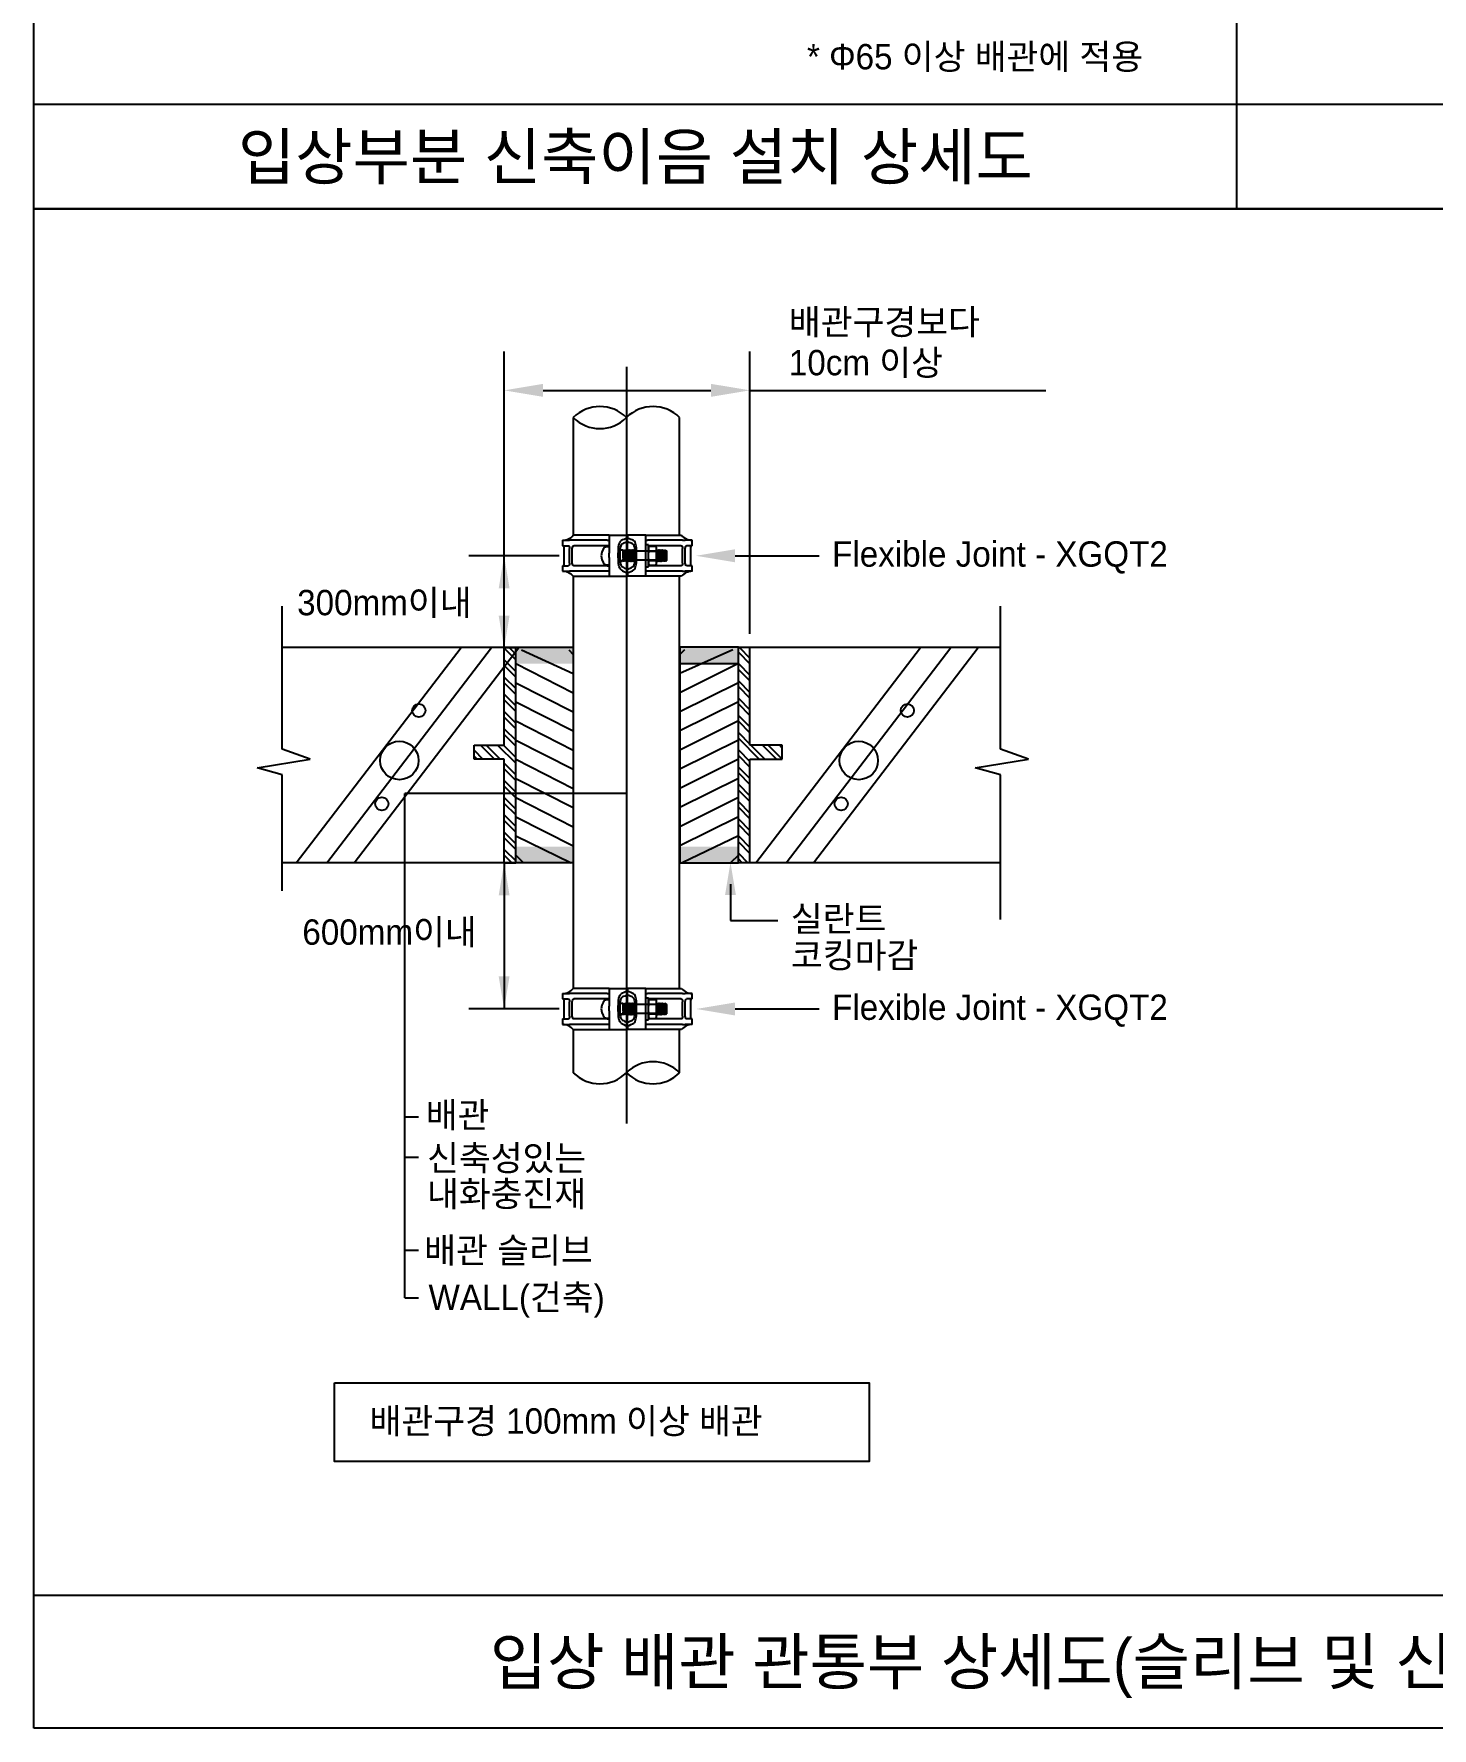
# Model space of a CAD drawing. Header units: millimetres. Extents: x 0 to 42050, y 0 to 29700.
# Drawn here: x 21488 to 28100, y 6803 to 14817 of the extents above; entities that cross this region are included whole.
import ezdxf
from ezdxf.enums import TextEntityAlignment as Align

# ---------------------------------------------------------------- set-up
doc = ezdxf.new("R2010")
doc.units = ezdxf.units.MM
doc.header["$LTSCALE"] = 50
doc.linetypes.add('CENTER2', pattern=[28.575, 19.05, -3.175, 3.175, -3.175])
for name, color, linetype in [('2', 2, 'Continuous'), ('7', 7, 'Continuous'), ('BOLT', 7, 'Continuous'), ('DETAIL', 7, 'Continuous'), ('FLEXIBLE_COUPLIN', 7, 'Continuous'), ('LINE', 3, 'Continuous'), ('NUT', 7, 'Continuous'), ('TEXT', 2, 'Continuous'), ('WASHER', 7, 'Continuous'), ('지진분리이음', 2, 'Continuous')]:
    doc.layers.add(name, color=color, linetype=linetype)
doc.styles.add('돋움', font='')
doc.styles.get('돋움').set_extended_font_data('Dotum')

# ---------------------------------------------------------------- blocks, each defined once
blk = doc.blocks.new('지진분리이음-40A')
at = {"layer": 'BOLT', "color": 150, "linetype": 'Continuous'}
for p, q in [((-21.43, 2.57), (-21.5, 2.5)), ((-21.5, 2.5), (-21.5, -2.5)), ((-21.5, 2.46), (1.5, 2.46)), ((-21.5, 2.46), (1.5, 2.46)), ((-21.5, 2.46), (1.5, 2.46)), ((-21.5, 2.46), (1.5, 2.46)), ((-21.5, 2.46), (1.5, 2.46)), ((-21.5, 2.46), (1.5, 2.46)), ((-21.5, 2.46), (1.5, 2.46)), ((-21.5, 2.46), (1.5, 2.46)), ((-21.5, 2.46), (1.5, 2.46)), ((-21.5, 2.46), (1.5, 2.46)), ((-21.5, 2.46), (1.5, 2.46)), ((-21.5, 2.46), (1.5, 2.46)), ((-21.5, 2.46), (1.5, 2.46)), ((-21.5, 2.46), (1.5, 2.46)), ((-21.33, 2.66), (-21.36, 2.61)), ((-21, 3), (-21.31, 2.69)), ((-21, 3), (-21, 1.4)), ((-20.25, 3), (-20.38, 3)), ((-19.5, 3), (-19.63, 3)), ((-18.75, 3), (-18.88, 3)), ((-18, 3), (-18.13, 3)), ((-17.25, 3), (-17.38, 3)), ((-16.5, 3), (-16.63, 3)), ((-3.75, 3), (-3.88, 3)), ((-3, 3), (-3.13, 3)), ((-2.25, 3), (-2.38, 3)), ((-1.5, 3), (-1.63, 3)), ((-0.75, 3), (-0.88, 3)), ((0, 3), (-0.13, 3)), ((0.75, 3), (0.62, 3)), ((1.5, 3), (1.37, 3)), ((1.5, -3), (1.5, 3)), ((2.25, 3), (2.12, 3)), ((2.34, 2.25), (2.96, 2.25)), ((4.15, 3), (2.87, 3)), ((11.5, 5), (10.25, 5)), ((-21.5, -2.46), (1.5, -2.46)), ((-21.5, -2.46), (1.5, -2.46)), ((-21.5, -2.46), (1.5, -2.46)), ((-21.5, -2.46), (1.5, -2.46)), ((-21.5, -2.46), (1.5, -2.46)), ((-21.5, -2.46), (1.5, -2.46)), ((-21.5, -2.46), (1.5, -2.46)), ((-21.5, -2.46), (1.5, -2.46)), ((-21.5, -2.46), (1.5, -2.46)), ((-21.5, -2.46), (1.5, -2.46)), ((-21.5, -2.46), (1.5, -2.46)), ((-21.5, -2.46), (1.5, -2.46)), ((-21.5, -2.46), (1.5, -2.46)), ((-21.5, -2.46), (1.5, -2.46)), ((-21.5, -2.5), (-21.24, -2.76)), ((-21.23, -2.76), (-21.14, -2.61)), ((-20.75, -3), (-20.62, -3)), ((-20, -3), (-19.87, -3)), ((-19.25, -3), (-19.12, -3)), ((-18.5, -3), (-18.37, -3)), ((-17.75, -3), (-17.62, -3)), ((-17, -3), (-16.87, -3)), ((-16.25, -3), (-16.12, -3)), ((-4.2, -2.46), (1.5, -2.46)), ((-4.2, -3), (-4.12, -3)), ((-3.5, -3), (-3.37, -3)), ((-2.75, -3), (-2.62, -3)), ((-2, -3), (-1.87, -3)), ((-1.25, -3), (-1.12, -3)), ((-0.5, -3), (-0.37, -3)), ((0.25, -3), (0.38, -3)), ((1, -3), (1.13, -3)), ((1.75, -3), (1.88, -3)), ((2.5, -3), (4.2, -3)), ((10.25, -5), (11.5, -5))]:
    blk.add_line(p, q, dxfattribs=at)
for centre, radius, start, end in [((-21.44, 2.65), 0.0875, 271.32023, 327.84294), ((-20.69, 2.66), 0.0914, 213.3812, 326.71223), ((-19.94, 2.66), 0.0914, 213.3812, 326.71223), ((-19.19, 2.66), 0.0914, 213.3812, 326.71223), ((-18.44, 2.66), 0.0914, 213.3812, 326.71223), ((-17.69, 2.66), 0.0914, 213.3812, 326.71223), ((-16.94, 2.66), 0.0914, 213.3812, 326.71223), ((-16.19, 2.66), 0.0914, 213.3812, 326.71223), ((-4.19, 2.66), 0.0914, 265.14744, 326.71223), ((-3.44, 2.66), 0.0914, 213.3812, 326.71223), ((-2.69, 2.66), 0.0914, 213.3812, 326.71223), ((-1.94, 2.66), 0.0914, 213.3812, 326.71223), ((-1.19, 2.66), 0.0914, 213.3812, 326.71223), ((-0.44, 2.66), 0.0914, 213.3812, 326.71223), ((0.31, 2.66), 0.0914, 213.3812, 326.71223), ((1.06, 2.66), 0.0914, 213.3812, 326.71223), ((1.81, 2.66), 0.0914, 213.3812, 326.71223), ((2.56, 2.66), 0.0914, 213.3812, 326.71223), ((10.25, 4.75), 0.25, 90, 180), ((-21.06, -2.66), 0.0914, 33.27753, 146.62904), ((-20.31, -2.66), 0.0914, 33.27753, 146.62904), ((-19.56, -2.66), 0.0914, 33.27753, 146.62904), ((-18.81, -2.66), 0.0914, 33.27753, 146.62904), ((-18.06, -2.66), 0.0914, 33.27753, 146.62904), ((-17.31, -2.66), 0.0914, 33.27753, 146.62904), ((-16.56, -2.66), 0.0914, 33.27753, 146.62904), ((-3.81, -2.66), 0.0914, 33.27753, 146.62904), ((-3.06, -2.66), 0.0914, 33.27753, 146.62904), ((-2.31, -2.66), 0.0914, 33.27753, 146.62904), ((-1.56, -2.66), 0.0914, 33.27753, 146.62904), ((-0.81, -2.66), 0.0914, 33.27753, 146.62904), ((-0.06, -2.66), 0.0914, 33.27753, 146.62904), ((0.69, -2.66), 0.0914, 33.27753, 146.62904), ((1.44, -2.66), 0.0914, 33.27753, 146.62904), ((2.19, -2.66), 0.0914, 33.27753, 146.62904), ((10.25, -4.75), 0.25, 180, 270)]:
    blk.add_arc(centre, radius, start, end, dxfattribs=at)
for centre, start_param, end_param in [((11.5, -1.5), 1.803665, 3.141593), ((11.5, 1.5), 0, 1.337928)]:
    blk.add_ellipse(centre, major_axis=(0, -6.5), ratio=0.461538, start_param=start_param, end_param=end_param, dxfattribs=at)
for points, knots in [([(-21.38, 1.01), (-21.4, 1.61), (-21.42, 2.1), (-21.43, 2.48), (-21.43, 2.55), (-21.43, 2.57), (-21.43, 2.57), (-21.43, 2.57)], [0, 0, 0, 0, 0.5, 0.5, 0.75, 0.75, 0.7730544, 0.7730544, 0.7730544, 0.7730544]), ([(-21.23, -2.77), (-21.25, -2.75), (-21.27, -2.55), (-21.3, -1.83), (-21.32, -1.31), (-21.35, -0.15), (-21.37, 0.47), (-21.38, 1.01)], [0.6285294, 0.6285294, 0.6285294, 0.6285294, 0.75, 0.75, 0.875, 0.875, 1, 1, 1, 1]), ([(-21.33, 2.66), (-21.28, 2.75), (-21.23, 2.72), (-21.12, 2.35), (-21.06, 1.94), (-21, 1.4)], [0.126056, 0.126056, 0.126056, 0.126056, 0.5, 0.5, 1, 1, 1, 1])]:
    blk.add_open_spline(points, degree=3, knots=knots, dxfattribs=at)
for points, weights, knots in [([(-21, 3), (-20.96, 3.03), (-20.93, 2.6), (-20.87, 1.73), (-20.81, 0), (-20.75, -1.73), (-20.68, -2.6), (-20.65, -3.06), (-20.61, -2.99)], [0.933328745065, 0.928411519625, 1, 0.866025403784, 1, 0.866025403784, 1, 0.923618065451, 0.934330253075], [0, 0, 0, 0.00296858, 0.00296858, 0.00852413, 0.00852413, 0.01407969, 0.01407969, 0.01724703, 0.01724703, 0.01724703]), ([(-21, 1.4), (-20.97, 0.74), (-20.94, 0), (-20.88, -1.73), (-20.82, -2.6), (-20.79, -3), (-20.75, -3)], [0.933328745065, 0.93761388416, 1, 0.866025403784, 1, 0.933012701892, 0.933012701892], [0, 0, 0, 0.00258698, 0.00258698, 0.00814254, 0.00814254, 0.01092031, 0.01092031, 0.01092031]), ([(-20.39, 2.99), (-20.35, 3.06), (-20.32, 2.6), (-20.25, 1.73), (-20.19, 0), (-20.13, -1.73), (-20.07, -2.6), (-20.04, -3), (-20, -3)], [0.934257304384, 0.923881844422, 1, 0.866025403784, 1, 0.866025403784, 1, 0.933012701892, 0.933012701892], [0.02720835, 0.02720835, 0.02720835, 0.03036476, 0.03036476, 0.03592031, 0.03592031, 0.04147587, 0.04147587, 0.04425365, 0.04425365, 0.04425365]), ([(-20.25, 3), (-20.21, 3), (-20.18, 2.6), (-20.12, 1.73), (-20.06, 0), (-20, -1.73), (-19.93, -2.6), (-19.9, -3.06), (-19.86, -2.99)], [0.933012701892, 0.933012701892, 1, 0.866025403784, 1, 0.866025403784, 1, 0.923618065451, 0.934330253075], [0.03352413, 0.03352413, 0.03352413, 0.03630191, 0.03630191, 0.04185746, 0.04185746, 0.04741302, 0.04741302, 0.05058037, 0.05058037, 0.05058037]), ([(-19.64, 2.99), (-19.6, 3.06), (-19.57, 2.6), (-19.5, 1.73), (-19.44, 0), (-19.38, -1.73), (-19.32, -2.6), (-19.29, -3), (-19.25, -3)], [0.934257304384, 0.923881844422, 1, 0.866025403784, 1, 0.866025403784, 1, 0.933012701892, 0.933012701892], [0.06054168, 0.06054168, 0.06054168, 0.06369809, 0.06369809, 0.06925365, 0.06925365, 0.0748092, 0.0748092, 0.07758698, 0.07758698, 0.07758698]), ([(-19.5, 3), (-19.46, 3), (-19.43, 2.6), (-19.37, 1.73), (-19.31, 0), (-19.25, -1.73), (-19.18, -2.6), (-19.15, -3.06), (-19.11, -2.99)], [0.933012701892, 0.933012701892, 1, 0.866025403784, 1, 0.866025403784, 1, 0.923618065451, 0.934330253075], [0.06685746, 0.06685746, 0.06685746, 0.06963524, 0.06963524, 0.0751908, 0.0751908, 0.08074635, 0.08074635, 0.0839137, 0.0839137, 0.0839137]), ([(-18.89, 2.99), (-18.85, 3.06), (-18.82, 2.6), (-18.75, 1.73), (-18.69, 0), (-18.63, -1.73), (-18.57, -2.6), (-18.54, -3), (-18.5, -3)], [0.934257304384, 0.923881844422, 1, 0.866025403784, 1, 0.866025403784, 1, 0.933012701892, 0.933012701892], [0.09387501, 0.09387501, 0.09387501, 0.09703142, 0.09703142, 0.10258698, 0.10258698, 0.10814254, 0.10814254, 0.11092031, 0.11092031, 0.11092031]), ([(-18.75, 3), (-18.71, 3), (-18.68, 2.6), (-18.62, 1.73), (-18.56, 0), (-18.5, -1.73), (-18.43, -2.6), (-18.4, -3.06), (-18.36, -2.99)], [0.933012701892, 0.933012701892, 1, 0.866025403784, 1, 0.866025403784, 1, 0.923618065451, 0.934330253075], [0.1001908, 0.1001908, 0.1001908, 0.10296858, 0.10296858, 0.10852413, 0.10852413, 0.11407969, 0.11407969, 0.11724703, 0.11724703, 0.11724703]), ([(-18.14, 2.99), (-18.1, 3.06), (-18.07, 2.6), (-18, 1.73), (-17.94, 0), (-17.88, -1.73), (-17.82, -2.6), (-17.79, -3), (-17.75, -3)], [0.934257304384, 0.923881844422, 1, 0.866025403784, 1, 0.866025403784, 1, 0.933012701892, 0.933012701892], [0.12720835, 0.12720835, 0.12720835, 0.13036476, 0.13036476, 0.13592031, 0.13592031, 0.14147587, 0.14147587, 0.14425365, 0.14425365, 0.14425365]), ([(-18, 3), (-17.96, 3), (-17.93, 2.6), (-17.87, 1.73), (-17.81, 0), (-17.75, -1.73), (-17.68, -2.6), (-17.65, -3.06), (-17.61, -2.99)], [0.933012701892, 0.933012701892, 1, 0.866025403784, 1, 0.866025403784, 1, 0.923618065451, 0.934330253075], [0.13352413, 0.13352413, 0.13352413, 0.13630191, 0.13630191, 0.14185746, 0.14185746, 0.14741302, 0.14741302, 0.15058037, 0.15058037, 0.15058037]), ([(-17.39, 2.99), (-17.35, 3.06), (-17.32, 2.6), (-17.25, 1.73), (-17.19, 0), (-17.13, -1.73), (-17.07, -2.6), (-17.04, -3), (-17, -3)], [0.934257304384, 0.923881844422, 1, 0.866025403784, 1, 0.866025403784, 1, 0.933012701892, 0.933012701892], [0.16054168, 0.16054168, 0.16054168, 0.16369809, 0.16369809, 0.16925365, 0.16925365, 0.1748092, 0.1748092, 0.17758698, 0.17758698, 0.17758698]), ([(-17.25, 3), (-17.21, 3), (-17.18, 2.6), (-17.12, 1.73), (-17.06, 0), (-17, -1.73), (-16.93, -2.6), (-16.9, -3.06), (-16.86, -2.99)], [0.933012701892, 0.933012701892, 1, 0.866025403784, 1, 0.866025403784, 1, 0.923618065451, 0.934330253075], [0.16685746, 0.16685746, 0.16685746, 0.16963524, 0.16963524, 0.1751908, 0.1751908, 0.18074635, 0.18074635, 0.1839137, 0.1839137, 0.1839137]), ([(-16.64, 2.99), (-16.6, 3.06), (-16.57, 2.6), (-16.5, 1.73), (-16.44, 0), (-16.38, -1.73), (-16.32, -2.6), (-16.29, -3), (-16.25, -3)], [0.934257304384, 0.923881844422, 1, 0.866025403784, 1, 0.866025403784, 1, 0.933012701892, 0.933012701892], [0.19387501, 0.19387501, 0.19387501, 0.19703142, 0.19703142, 0.20258698, 0.20258698, 0.20814254, 0.20814254, 0.21092031, 0.21092031, 0.21092031]), ([(-16.5, 3), (-16.46, 3), (-16.43, 2.6), (-16.37, 1.73), (-16.31, 0), (-16.25, -1.73), (-16.18, -2.6), (-16.15, -3.06), (-16.11, -2.99)], [0.933012701892, 0.933012701892, 1, 0.866025403784, 1, 0.866025403784, 1, 0.923618065451, 0.934330253075], [0.2001908, 0.2001908, 0.2001908, 0.20296858, 0.20296858, 0.20852413, 0.20852413, 0.21407969, 0.21407969, 0.21724703, 0.21724703, 0.21724703]), ([(-3.89, 2.99), (-3.85, 3.06), (-3.82, 2.6), (-3.75, 1.73), (-3.69, 0), (-3.63, -1.73), (-3.57, -2.6), (-3.54, -3), (-3.5, -3)], [0.934257304384, 0.923881844422, 1, 0.866025403784, 1, 0.866025403784, 1, 0.933012701892, 0.933012701892], [0.76054168, 0.76054168, 0.76054168, 0.76369809, 0.76369809, 0.76925365, 0.76925365, 0.7748092, 0.7748092, 0.77758698, 0.77758698, 0.77758698]), ([(-3.75, 3), (-3.71, 3), (-3.68, 2.6), (-3.62, 1.73), (-3.56, 0), (-3.5, -1.73), (-3.43, -2.6), (-3.4, -3.06), (-3.36, -2.99)], [0.933012701892, 0.933012701892, 1, 0.866025403784, 1, 0.866025403784, 1, 0.923618065451, 0.934330253075], [0.76685746, 0.76685746, 0.76685746, 0.76963524, 0.76963524, 0.7751908, 0.7751908, 0.78074635, 0.78074635, 0.7839137, 0.7839137, 0.7839137]), ([(-3.14, 2.99), (-3.1, 3.06), (-3.07, 2.6), (-3, 1.73), (-2.94, 0), (-2.88, -1.73), (-2.82, -2.6), (-2.79, -3), (-2.75, -3)], [0.934257304384, 0.923881844422, 1, 0.866025403784, 1, 0.866025403784, 1, 0.933012701892, 0.933012701892], [0.79387501, 0.79387501, 0.79387501, 0.79703142, 0.79703142, 0.80258698, 0.80258698, 0.80814254, 0.80814254, 0.81092031, 0.81092031, 0.81092031]), ([(-3, 3), (-2.96, 3), (-2.93, 2.6), (-2.87, 1.73), (-2.81, 0), (-2.75, -1.73), (-2.68, -2.6), (-2.65, -3.06), (-2.61, -2.99)], [0.933012701892, 0.933012701892, 1, 0.866025403784, 1, 0.866025403784, 1, 0.923618065451, 0.934330253075], [0.8001908, 0.8001908, 0.8001908, 0.80296858, 0.80296858, 0.80852413, 0.80852413, 0.81407969, 0.81407969, 0.81724703, 0.81724703, 0.81724703]), ([(-2.39, 2.99), (-2.35, 3.06), (-2.32, 2.6), (-2.25, 1.73), (-2.19, 0), (-2.13, -1.73), (-2.07, -2.6), (-2.04, -3), (-2, -3)], [0.934257304384, 0.923881844422, 1, 0.866025403784, 1, 0.866025403784, 1, 0.933012701892, 0.933012701892], [0.82720835, 0.82720835, 0.82720835, 0.83036476, 0.83036476, 0.83592031, 0.83592031, 0.84147587, 0.84147587, 0.84425365, 0.84425365, 0.84425365]), ([(-2.25, 3), (-2.21, 3), (-2.18, 2.6), (-2.12, 1.73), (-2.06, 0), (-2, -1.73), (-1.93, -2.6), (-1.9, -3.06), (-1.86, -2.99)], [0.933012701892, 0.933012701892, 1, 0.866025403784, 1, 0.866025403784, 1, 0.923618065451, 0.934330253075], [0.83352413, 0.83352413, 0.83352413, 0.83630191, 0.83630191, 0.84185746, 0.84185746, 0.84741302, 0.84741302, 0.85058037, 0.85058037, 0.85058037]), ([(-1.64, 2.99), (-1.6, 3.06), (-1.57, 2.6), (-1.5, 1.73), (-1.44, 0), (-1.38, -1.73), (-1.32, -2.6), (-1.29, -3), (-1.25, -3)], [0.934257304384, 0.923881844422, 1, 0.866025403784, 1, 0.866025403784, 1, 0.933012701892, 0.933012701892], [0.86054168, 0.86054168, 0.86054168, 0.86369809, 0.86369809, 0.86925365, 0.86925365, 0.8748092, 0.8748092, 0.87758698, 0.87758698, 0.87758698]), ([(-1.5, 3), (-1.46, 3), (-1.43, 2.6), (-1.37, 1.73), (-1.31, 0), (-1.25, -1.73), (-1.18, -2.6), (-1.15, -3.06), (-1.11, -2.99)], [0.933012701892, 0.933012701892, 1, 0.866025403784, 1, 0.866025403784, 1, 0.923618065451, 0.934330253075], [0.86685746, 0.86685746, 0.86685746, 0.86963524, 0.86963524, 0.8751908, 0.8751908, 0.88074635, 0.88074635, 0.8839137, 0.8839137, 0.8839137]), ([(-0.89, 2.99), (-0.85, 3.06), (-0.82, 2.6), (-0.75, 1.73), (-0.69, 0), (-0.63, -1.73), (-0.57, -2.6), (-0.54, -3), (-0.5, -3)], [0.934257304384, 0.923881844422, 1, 0.866025403784, 1, 0.866025403784, 1, 0.933012701892, 0.933012701892], [0.89387501, 0.89387501, 0.89387501, 0.89703142, 0.89703142, 0.90258698, 0.90258698, 0.90814254, 0.90814254, 0.91092031, 0.91092031, 0.91092031]), ([(-0.75, 3), (-0.71, 3), (-0.68, 2.6), (-0.62, 1.73), (-0.56, 0), (-0.5, -1.73), (-0.43, -2.6), (-0.4, -3.06), (-0.36, -2.99)], [0.933012701892, 0.933012701892, 1, 0.866025403784, 1, 0.866025403784, 1, 0.923618065451, 0.934330253075], [0.9001908, 0.9001908, 0.9001908, 0.90296858, 0.90296858, 0.90852413, 0.90852413, 0.91407969, 0.91407969, 0.91724703, 0.91724703, 0.91724703]), ([(-0.14, 2.99), (-0.1, 3.06), (-0.07, 2.6), (0, 1.73), (0.06, 0), (0.12, -1.73), (0.18, -2.6), (0.21, -3), (0.25, -3)], [0.934257304384, 0.923881844422, 1, 0.866025403784, 1, 0.866025403784, 1, 0.933012701892, 0.933012701892], [0.92720835, 0.92720835, 0.92720835, 0.93036476, 0.93036476, 0.93592031, 0.93592031, 0.94147587, 0.94147587, 0.94425365, 0.94425365, 0.94425365]), ([(0, 3), (0.04, 3), (0.07, 2.6), (0.13, 1.73), (0.19, 0), (0.25, -1.73), (0.32, -2.6), (0.35, -3.06), (0.39, -2.99)], [0.933012701892, 0.933012701892, 1, 0.866025403784, 1, 0.866025403784, 1, 0.923618065451, 0.934330253075], [0.93352413, 0.93352413, 0.93352413, 0.93630191, 0.93630191, 0.94185746, 0.94185746, 0.94741302, 0.94741302, 0.95058037, 0.95058037, 0.95058037]), ([(0.61, 2.99), (0.65, 3.06), (0.68, 2.6), (0.75, 1.73), (0.81, 0), (0.87, -1.73), (0.93, -2.6), (0.96, -3), (1, -3)], [0.934257304384, 0.923881844422, 1, 0.866025403784, 1, 0.866025403784, 1, 0.933012701892, 0.933012701892], [0.96054168, 0.96054168, 0.96054168, 0.96369809, 0.96369809, 0.96925365, 0.96925365, 0.9748092, 0.9748092, 0.97758698, 0.97758698, 0.97758698]), ([(0.75, 3), (0.79, 3), (0.82, 2.6), (0.88, 1.73), (0.94, 0), (1, -1.73), (1.07, -2.6), (1.1, -3.06), (1.14, -2.99)], [0.933012701892, 0.933012701892, 1, 0.866025403784, 1, 0.866025403784, 1, 0.923618065451, 0.934330253075], [0.96685746, 0.96685746, 0.96685746, 0.96963524, 0.96963524, 0.9751908, 0.9751908, 0.98074635, 0.98074635, 0.9839137, 0.9839137, 0.9839137]), ([(1.36, 2.99), (1.4, 3.06), (1.43, 2.6), (1.46, 2.17), (1.5, 1.4)], [0.934257304384, 0.923881844422, 1, 0.928411519625, 0.933328745065], [0.993875015, 0.993875015, 0.993875015, 0.997031424, 0.997031424, 1, 1, 1]), ([(1.5, 3), (1.54, 3), (1.57, 2.6), (1.63, 1.73), (1.69, 0), (1.75, -1.73), (1.82, -2.6), (1.85, -3.06), (1.89, -2.99)], [0.933012701892, 0.933012782955, 1, 0.866025403784, 1, 0.866025403784, 1, 0.923618065451, 0.934330253075], [0.0051023, 0.0051023, 0.0051023, 0.0793839, 0.0793839, 0.2279472, 0.2279472, 0.3765106, 0.3765106, 0.4612099, 0.4612099, 0.4612099]), ([(1.5, 1.4), (1.53, 0.74), (1.56, 0), (1.62, -1.73), (1.68, -2.6), (1.71, -3), (1.75, -3)], [0.933328745065, 0.93761388416, 1, 0.866025403784, 1, 0.933012701892, 0.933012701892], [0, 0, 0, 0.0399278, 0.0399278, 0.1256731, 0.1256731, 0.1685458, 0.1685458, 0.1685458]), ([(2.11, 2.99), (2.15, 3.06), (2.18, 2.6), (2.25, 1.73), (2.31, 0), (2.37, -1.73), (2.43, -2.6), (2.46, -3), (2.5, -3)], [0.934257304384, 0.923881844422, 1, 0.866025403784, 1, 0.866025403784, 1, 0.933012701892, 0.933012701892], [0.4199378, 0.4199378, 0.4199378, 0.4686543, 0.4686543, 0.5543996, 0.5543996, 0.6401449, 0.6401449, 0.6830175, 0.6830175, 0.6830175]), ([(2.25, 3), (2.29, 3), (2.32, 2.6), (2.33, 2.45), (2.34, 2.25)], [0.933012701892, 0.933012701892, 1, 0.973634922745, 0.957646697793], [0.8964823, 0.8964823, 0.8964823, 0.970764, 0.970764, 1, 1, 1]), ([(2.86, 2.99), (2.9, 3.06), (2.93, 2.6), (2.94, 2.45), (2.96, 2.25)], [0.934257304384, 0.923881844422, 1, 0.97363492264, 0.957646697666], [0.93440955, 0.93440955, 0.93440955, 0.98312605, 0.98312605, 1, 1, 1]), ([(-4.25, -1.37), (-4.21, -2.15), (-4.18, -2.6), (-4.15, -3.06), (-4.11, -2.99)], [0.933618908008, 0.926640252616, 1, 0.923618065451, 0.934330253075], [0.744370995, 0.744370995, 0.744370995, 0.747413021, 0.747413021, 0.750580368, 0.750580368, 0.750580368])]:
    blk.add_rational_spline(points, weights, degree=2, knots=knots, dxfattribs=at)
for points in [[(-20.75, 2.56), (-20.82, 2.68), (-20.9, 2.81), (-20.97, 2.93)], [(-20.39, 2.99), (-20.46, 2.86), (-20.54, 2.74), (-20.61, 2.61)], [(-20, 2.56), (-20.07, 2.68), (-20.15, 2.81), (-20.22, 2.93)], [(-19.64, 2.99), (-19.71, 2.86), (-19.79, 2.74), (-19.86, 2.61)], [(-19.25, 2.56), (-19.32, 2.68), (-19.4, 2.81), (-19.47, 2.93)], [(-18.89, 2.99), (-18.96, 2.86), (-19.04, 2.74), (-19.11, 2.61)], [(-18.5, 2.56), (-18.57, 2.68), (-18.65, 2.81), (-18.72, 2.93)], [(-18.14, 2.99), (-18.21, 2.86), (-18.29, 2.74), (-18.36, 2.61)], [(-17.75, 2.56), (-17.82, 2.68), (-17.9, 2.81), (-17.97, 2.93)], [(-17.39, 2.99), (-17.46, 2.86), (-17.54, 2.74), (-17.61, 2.61)], [(-17, 2.56), (-17.07, 2.68), (-17.15, 2.81), (-17.22, 2.93)], [(-16.64, 2.99), (-16.71, 2.86), (-16.79, 2.74), (-16.86, 2.61)], [(-16.25, 2.56), (-16.32, 2.68), (-16.4, 2.81), (-16.47, 2.93)], [(-16, 2.8), (-16.04, 2.74), (-16.07, 2.67), (-16.11, 2.61)], [(-3.89, 2.99), (-3.96, 2.86), (-4.04, 2.74), (-4.11, 2.61)], [(-3.5, 2.56), (-3.57, 2.68), (-3.65, 2.81), (-3.72, 2.93)], [(-3.14, 2.99), (-3.21, 2.86), (-3.29, 2.74), (-3.36, 2.61)], [(-2.75, 2.56), (-2.82, 2.68), (-2.9, 2.81), (-2.97, 2.93)], [(-2.39, 2.99), (-2.46, 2.86), (-2.54, 2.74), (-2.61, 2.61)], [(-2, 2.56), (-2.07, 2.68), (-2.15, 2.81), (-2.22, 2.93)], [(-1.64, 2.99), (-1.71, 2.86), (-1.79, 2.74), (-1.86, 2.61)], [(-1.25, 2.56), (-1.32, 2.68), (-1.4, 2.81), (-1.47, 2.93)], [(-0.89, 2.99), (-0.96, 2.86), (-1.04, 2.74), (-1.11, 2.61)], [(-0.5, 2.56), (-0.57, 2.68), (-0.65, 2.81), (-0.72, 2.93)], [(-0.14, 2.99), (-0.21, 2.86), (-0.29, 2.74), (-0.36, 2.61)], [(0.25, 2.56), (0.18, 2.68), (0.1, 2.81), (0.03, 2.93)], [(0.61, 2.99), (0.54, 2.86), (0.46, 2.74), (0.39, 2.61)], [(1, 2.56), (0.93, 2.68), (0.85, 2.81), (0.78, 2.93)], [(1.36, 2.99), (1.29, 2.86), (1.21, 2.74), (1.14, 2.61)], [(1.75, 2.56), (1.68, 2.68), (1.6, 2.81), (1.53, 2.93)], [(2.11, 2.99), (2.04, 2.86), (1.96, 2.74), (1.89, 2.61)], [(2.5, 2.56), (2.43, 2.68), (2.35, 2.81), (2.28, 2.93)], [(2.86, 2.99), (2.79, 2.86), (2.71, 2.74), (2.64, 2.61)], [(-20.99, -2.61), (-20.91, -2.74), (-20.84, -2.86), (-20.76, -2.99)], [(-20.61, -2.99), (-20.54, -2.86), (-20.46, -2.74), (-20.39, -2.61)], [(-20.24, -2.61), (-20.16, -2.74), (-20.09, -2.86), (-20.01, -2.99)], [(-19.86, -2.99), (-19.79, -2.86), (-19.71, -2.74), (-19.64, -2.61)], [(-19.49, -2.61), (-19.41, -2.74), (-19.34, -2.86), (-19.26, -2.99)], [(-19.11, -2.99), (-19.04, -2.86), (-18.96, -2.74), (-18.89, -2.61)], [(-18.74, -2.61), (-18.66, -2.74), (-18.59, -2.86), (-18.51, -2.99)], [(-18.36, -2.99), (-18.29, -2.86), (-18.21, -2.74), (-18.14, -2.61)], [(-17.99, -2.61), (-17.91, -2.74), (-17.84, -2.86), (-17.76, -2.99)], [(-17.61, -2.99), (-17.54, -2.86), (-17.46, -2.74), (-17.39, -2.61)], [(-17.24, -2.61), (-17.16, -2.74), (-17.09, -2.86), (-17.01, -2.99)], [(-16.86, -2.99), (-16.79, -2.86), (-16.71, -2.74), (-16.64, -2.61)], [(-16.49, -2.61), (-16.41, -2.74), (-16.34, -2.86), (-16.26, -2.99)], [(-16.11, -2.99), (-16.07, -2.93), (-16.04, -2.86), (-16, -2.8)], [(-4.11, -2.99), (-4.04, -2.86), (-3.96, -2.74), (-3.89, -2.61)], [(-3.74, -2.61), (-3.66, -2.74), (-3.59, -2.86), (-3.51, -2.99)], [(-3.36, -2.99), (-3.29, -2.86), (-3.21, -2.74), (-3.14, -2.61)], [(-2.99, -2.61), (-2.91, -2.74), (-2.84, -2.86), (-2.76, -2.99)], [(-2.61, -2.99), (-2.54, -2.86), (-2.46, -2.74), (-2.39, -2.61)], [(-2.24, -2.61), (-2.16, -2.74), (-2.09, -2.86), (-2.01, -2.99)], [(-1.86, -2.99), (-1.79, -2.86), (-1.71, -2.74), (-1.64, -2.61)], [(-1.49, -2.61), (-1.41, -2.74), (-1.34, -2.86), (-1.26, -2.99)], [(-1.11, -2.99), (-1.04, -2.86), (-0.96, -2.74), (-0.89, -2.61)], [(-0.74, -2.61), (-0.66, -2.74), (-0.59, -2.86), (-0.51, -2.99)], [(-0.36, -2.99), (-0.29, -2.86), (-0.21, -2.74), (-0.14, -2.61)], [(0.01, -2.61), (0.09, -2.74), (0.16, -2.86), (0.24, -2.99)], [(0.39, -2.99), (0.46, -2.86), (0.54, -2.74), (0.61, -2.61)], [(0.76, -2.61), (0.84, -2.74), (0.91, -2.86), (0.99, -2.99)], [(1.14, -2.99), (1.21, -2.86), (1.29, -2.74), (1.36, -2.61)], [(1.51, -2.61), (1.59, -2.74), (1.66, -2.86), (1.74, -2.99)], [(1.89, -2.99), (1.96, -2.86), (2.04, -2.74), (2.11, -2.61)], [(2.26, -2.61), (2.34, -2.74), (2.41, -2.86), (2.49, -2.99)]]:
    blk.add_open_spline(points, degree=3, dxfattribs=at)
at = {"layer": 'FLEXIBLE_COUPLIN', "color": 150, "linetype": 'Continuous'}
for p, q in [((-29.7, 11.25), (-10, 11.25)), ((-10, 11.25), (0, 11.25)), ((-10, 11.25), (-10, 7.74)), ((0, 11.25), (0, 9.38)), ((10, 11.25), (0, 11.25)), ((0, 9.38), (0, 11.25)), ((0, 9.38), (0, 7.29)), ((0, 9.38), (0, 7.29)), ((29.7, 11.25), (10, 11.25)), ((10, 7.74), (10, 11.25)), ((-35.55, 8.5), (-31.69, 8.5)), ((-35.55, 8.5), (-35.55, 5.5)), ((-35.55, 5.5), (-32.34, 5.5)), ((-34.8, 5), (-34.8, -5)), ((-30.23, 8.5), (-31.69, 8.5)), ((-31.69, 4), (-31.69, -4)), ((-30.23, 8.5), (-11.03, 8.5)), ((-30.23, 4), (-30.23, -4)), ((-29.41, 5.5), (-11.5, 5.5)), ((-10, 7.74), (-10, 1)), ((-10, 1), (-10, -1.5)), ((-5, 1), (-5, -1.5)), ((-4.25, 1.28), (-4.25, -1.74)), ((0, 7.29), (-0.12, 7.26)), ((0, 7.29), (0, 5.81)), ((0.12, 7.26), (0, 7.29)), ((0, 7.29), (0, 5.81)), ((0, 6.55), (0, 5.62)), ((0, 5.81), (0, 3)), ((0, 5.81), (0, 3)), ((4.25, -1.74), (4.25, 1.28)), ((5, 1), (5, -1.5)), ((10, 1), (10, 7.74)), ((10, 1), (10, -1.5)), ((11.03, 5.5), (10.58, 5.5)), ((11.03, 8.5), (30.23, 8.5)), ((11.03, 5.5), (29.41, 5.5)), ((30.23, 8.5), (31.69, 8.5)), ((30.23, 4), (30.23, -4)), ((35.55, 8.5), (31.69, 8.5)), ((31.69, 4), (31.69, -4)), ((35.55, 5.5), (32.34, 5.5)), ((34.8, -5), (34.8, 5)), ((35.55, 5.5), (35.55, 8.5)), ((-35.55, -5.5), (-32.34, -5.5)), ((-35.55, -5.5), (-35.55, -8.5)), ((-35.55, -8.5), (-31.69, -8.5)), ((-30.23, -8.5), (-31.69, -8.5)), ((-30.23, -8.5), (-11.03, -8.5)), ((-29.41, -5.5), (-11.5, -5.5)), ((-10, -1.5), (-10, -8.31)), ((-10, -8.31), (-10, -11.25)), ((-0.08, -7.57), (0, -7.59)), ((0, -2.59), (0, -6.11)), ((0, -2.59), (0, -6.11)), ((0, -6.11), (0, -7.59)), ((0, -6.11), (0, -7.59)), ((0, -7.59), (0.08, -7.57)), ((0, -7.59), (0, -9.65)), ((0, -7.59), (0, -9.65)), ((10, -8.31), (10, -1.5)), ((10, -11.25), (10, -8.31)), ((10.58, -5.5), (11.03, -5.5)), ((11.03, -5.5), (29.41, -5.5)), ((11.03, -8.5), (30.23, -8.5)), ((30.23, -8.5), (31.69, -8.5)), ((35.55, -8.5), (31.69, -8.5)), ((35.55, -5.5), (32.34, -5.5)), ((35.55, -8.5), (35.55, -5.5)), ((-10, -11.25), (-29.7, -11.25)), ((-10, -11.25), (0, -11.25)), ((0, -9.65), (0, -11.25)), ((0, -11.25), (0, -9.65)), ((10, -11.25), (0, -11.25)), ((10, -11.25), (29.7, -11.25))]:
    blk.add_line(p, q, dxfattribs=at)
for centre, radius, start, end in [((-35.5, 16), 7.5, 270.34983, 320.7049), ((35.5, 16), 7.5, 219.2951, 269.65017), ((-35.3, 5), 0.5, 360, 90), ((10.5, 5), 0.5, 123.26382, 180), ((10.54, 4.85), 0.649, 86.68077, 119.29698), ((35.3, 5), 0.5, 90, 180), ((-35.5, -16), 7.5, 39.2951, 89.65017), ((-35.3, -5), 0.5, 270, 360), ((10.5, -5), 0.5, 180, 236.73618), ((10.54, -4.85), 0.649, 240.70302, 273.31923), ((35.5, -16), 7.5, 90.34983, 140.7049), ((35.3, -5), 0.5, 180, 270)]:
    blk.add_arc(centre, radius, start, end, dxfattribs=at)
for centre, major_axis, ratio, start_param, end_param in [((19.58, 5.06), (-25, 0), 0.277686, -0.670705, -0.396965), ((-19.58, 5.06), (25, 0), 0.277686, 0.396965, 0.670705), ((19.58, 2.99), (-25, 0), 0.277686, -0.663, -0.464556), ((-19.58, 2.99), (25, 0), 0.277686, 0.464556, 0.663), ((19.58, -5.95), (-25, 0), 0.237675, 0.40802, 0.670705), ((19.58, -3.9), (-25, 0), 0.237675, 0.4727, 0.665769), ((-19.58, -5.95), (25, 0), 0.237675, -0.670705, -0.40802), ((-19.58, -3.9), (25, 0), 0.237675, -0.665769, -0.4727)]:
    blk.add_ellipse(centre, major_axis=major_axis, ratio=ratio, start_param=start_param, end_param=end_param, dxfattribs=at)
for points, knots in [([(-32.34, 5.5), (-32.18, 5.5), (-32.01, 5.34), (-31.77, 4.79), (-31.69, 4.4), (-31.69, 4)], [0, 0, 0, 0, 0.5, 0.5, 1, 1, 1, 1]), ([(-30.23, 4), (-30.23, 4.4), (-30.14, 4.78), (-29.85, 5.34), (-29.64, 5.5), (-29.41, 5.5)], [0, 0, 0, 0, 0.5, 0.5, 1, 1, 1, 1]), ([(-11.03, 8.5), (-10.88, 8.5), (-10.74, 8.5), (-10.48, 8.5), (-10.37, 8.5), (-10.24, 8.51), (-10.2, 8.51), (-10.13, 8.52), (-10.1, 8.52), (-10.05, 8.54), (-10.03, 8.54), (-10.01, 8.56), (-10, 8.57), (-10, 8.58)], [0, 0, 0, 0, 0.25, 0.25, 0.5, 0.5, 0.625, 0.625, 0.75, 0.75, 0.875, 0.875, 1, 1, 1, 1]), ([(-3.47, 7.74), (-3.76, 7.55), (-4.01, 7.25), (-4.41, 6.42), (-4.56, 5.91), (-4.8, 4.69), (-4.88, 4.02), (-4.98, 2.55), (-5, 1.78), (-5, 1)], [0, 0, 0, 0, 0.25, 0.25, 0.5, 0.5, 0.75, 0.75, 1, 1, 1, 1]), ([(-2.77, 6.1), (-3.01, 5.96), (-3.23, 5.75), (-3.61, 5.17), (-3.76, 4.8), (-4.13, 3.52), (-4.25, 2.41), (-4.25, 1.28)], [0, 0, 0, 0, 0.25, 0.25, 0.5, 0.5, 1, 1, 1, 1]), ([(4.25, 1.28), (4.25, 2.41), (4.13, 3.51), (3.76, 4.8), (3.6, 5.17), (3.23, 5.75), (3.01, 5.96), (2.77, 6.1)], [0, 0, 0, 0, 0.5, 0.5, 0.75, 0.75, 1, 1, 1, 1]), ([(3.47, 7.74), (3.76, 7.55), (4.01, 7.25), (4.41, 6.42), (4.56, 5.91), (4.8, 4.69), (4.88, 4.02), (4.98, 2.55), (5, 1.78), (5, 1)], [0, 0, 0, 0, 0.25, 0.25, 0.5, 0.5, 0.75, 0.75, 1, 1, 1, 1]), ([(10, 8.58), (10, 8.56), (10.02, 8.54), (10.12, 8.52), (10.19, 8.51), (10.33, 8.51), (10.38, 8.5), (10.49, 8.5), (10.55, 8.5), (10.67, 8.5), (10.74, 8.5), (10.88, 8.5), (10.95, 8.5), (11.03, 8.5)], [0, 0, 0, 0, 0.25, 0.25, 0.5, 0.5, 0.625, 0.625, 0.75, 0.75, 0.875, 0.875, 1, 1, 1, 1]), ([(29.41, 5.5), (29.64, 5.5), (29.85, 5.34), (30.14, 4.79), (30.23, 4.4), (30.23, 4)], [0, 0, 0, 0, 0.5, 0.5, 1, 1, 1, 1]), ([(31.69, 4), (31.69, 4.4), (31.77, 4.78), (32.01, 5.34), (32.18, 5.5), (32.34, 5.5)], [0, 0, 0, 0, 0.5, 0.5, 1, 1, 1, 1]), ([(-31.69, -4), (-31.69, -4.4), (-31.77, -4.78), (-32.01, -5.34), (-32.18, -5.5), (-32.34, -5.5)], [0, 0, 0, 0, 0.5, 0.5, 1, 1, 1, 1]), ([(-29.41, -5.5), (-29.64, -5.5), (-29.85, -5.34), (-30.14, -4.79), (-30.23, -4.4), (-30.23, -4)], [0, 0, 0, 0, 0.5, 0.5, 1, 1, 1, 1]), ([(-10, -8.58), (-10, -8.56), (-10.02, -8.54), (-10.12, -8.52), (-10.19, -8.51), (-10.33, -8.51), (-10.38, -8.5), (-10.49, -8.5), (-10.55, -8.5), (-10.67, -8.5), (-10.74, -8.5), (-10.88, -8.5), (-10.95, -8.5), (-11.03, -8.5)], [0, 0, 0, 0, 0.25, 0.25, 0.5, 0.5, 0.625, 0.625, 0.75, 0.75, 0.875, 0.875, 1, 1, 1, 1]), ([(-5, -1.5), (-5, -2.3), (-4.98, -3.09), (-4.87, -4.6), (-4.79, -5.29), (-4.41, -7.14), (-3.99, -7.97), (-3.36, -8.31)], [0, 0, 0, 0, 0.25, 0.25, 0.5, 0.5, 1, 1, 1, 1]), ([(-4.25, -1.74), (-4.25, -2.32), (-4.22, -2.89), (-4.09, -3.98), (-3.99, -4.47), (-3.6, -5.78), (-3.19, -6.36), (-2.67, -6.6)], [0, 0, 0, 0, 0.25, 0.25, 0.5, 0.5, 1, 1, 1, 1]), ([(2.67, -6.6), (2.93, -6.48), (3.16, -6.28), (3.56, -5.71), (3.73, -5.35), (4.13, -4.04), (4.25, -2.91), (4.25, -1.74)], [0, 0, 0, 0, 0.25, 0.25, 0.5, 0.5, 1, 1, 1, 1]), ([(5, -1.5), (5, -2.3), (4.98, -3.09), (4.87, -4.6), (4.79, -5.29), (4.41, -7.14), (3.99, -7.97), (3.36, -8.31)], [0, 0, 0, 0, 0.25, 0.25, 0.5, 0.5, 1, 1, 1, 1]), ([(11.03, -8.5), (10.88, -8.5), (10.74, -8.5), (10.48, -8.5), (10.37, -8.5), (10.24, -8.51), (10.2, -8.51), (10.13, -8.52), (10.1, -8.52), (10.05, -8.54), (10.03, -8.54), (10.01, -8.56), (10, -8.57), (10, -8.58)], [0, 0, 0, 0, 0.25, 0.25, 0.5, 0.5, 0.625, 0.625, 0.75, 0.75, 0.875, 0.875, 1, 1, 1, 1]), ([(30.23, -4), (30.23, -4.4), (30.14, -4.78), (29.85, -5.34), (29.64, -5.5), (29.41, -5.5)], [0, 0, 0, 0, 0.5, 0.5, 1, 1, 1, 1]), ([(32.34, -5.5), (32.18, -5.5), (32.01, -5.34), (31.77, -4.79), (31.69, -4.4), (31.69, -4)], [0, 0, 0, 0, 0.5, 0.5, 1, 1, 1, 1])]:
    blk.add_open_spline(points, degree=3, knots=knots, dxfattribs=at)
at = {"layer": 'NUT', "color": 150, "linetype": 'Continuous'}
for p, q in [((-15.6, 5.2), (-16, 4.5)), ((-16, 4.5), (-16, 3.9)), ((-16, 3.9), (-16, 0)), ((-16, 0), (-16, -3.9)), ((-11.9, 5.2), (-15.6, 5.2)), ((-11.9, 2.6), (-15.6, 2.6)), ((-11.5, 4.5), (-11.9, 5.2)), ((-11.5, 3.9), (-11.5, 0)), ((-16, -3.9), (-16, -4.5)), ((-16, -4.5), (-15.6, -5.2)), ((-11.9, -2.6), (-15.6, -2.6)), ((-11.9, -5.2), (-15.6, -5.2)), ((-11.9, -5.2), (-11.5, -4.5))]:
    blk.add_line(p, q, dxfattribs=at)
for centre, radius, start, end in [((-13.46, 3.82), 2.54, 147.27999, 178.33576), ((-13.41, 3.99), 2.6, 182.00463, 212.37962), ((-14.09, 3.81), 2.6, 2.00463, 32.37962), ((-14.04, 3.97), 2.54, 327.27999, 358.33576), ((-13.46, -3.97), 2.54, 147.27999, 178.33576), ((-13.41, -3.81), 2.6, 182.00463, 212.37962), ((-14.09, -3.99), 2.6, 2.00463, 32.37962), ((-14.04, -3.82), 2.54, 327.27999, 358.33576)]:
    blk.add_arc(centre, radius, start, end, dxfattribs=at)
for points in [[(-16, 0), (-16, 0.44), (-15.96, 0.88), (-15.82, 1.74), (-15.72, 2.18), (-15.6, 2.6)], [(-15.6, -2.6), (-15.72, -2.18), (-15.82, -1.75), (-15.96, -0.88), (-16, -0.44), (-16, 0)], [(-11.9, 2.6), (-11.78, 2.18), (-11.68, 1.74), (-11.54, 0.88), (-11.5, 0.44), (-11.5, 0)], [(-11.5, 0), (-11.5, -0.44), (-11.54, -0.88), (-11.68, -1.75), (-11.78, -2.18), (-11.9, -2.6)]]:
    blk.add_open_spline(points, degree=3, knots=[0, 0, 0, 0, 0.5, 0.5, 1, 1, 1, 1], dxfattribs=at)
at = {"layer": 'WASHER', "color": 150, "linetype": 'Continuous'}
for p, q in [((-11.5, 6), (-11.5, 3.9)), ((-10, 6), (-11.5, 6)), ((-11.5, 0), (-11.5, -6)), ((-11.5, -6), (-10, -6))]:
    blk.add_line(p, q, dxfattribs=at)

msp = doc.modelspace()

# ---------------------------------------------------------------- hatches: boundary and pattern name
at = {"layer": 'TEXT'}
for points in [[(23767, 11839.1), (23767, 11915.9), (24039.1, 11915.9), (24039.1, 11839.1)], [(24819.7, 11839.1), (24819.7, 11915.9), (24543.8, 11915.9), (24543.8, 11839.1)], [(23767, 10972.9), (23767, 10896.2), (24039.1, 10896.2), (24039.1, 10972.9)], [(24819.7, 10972.9), (24819.7, 10896.2), (24543.8, 10896.2), (24543.8, 10972.9)]]:
    msp.add_hatch(color=256, dxfattribs=at).paths.add_polyline_path(points)

# ---------------------------------------------------------------- linework, layer by layer
at = {"layer": '2'}
for p, q in [((21488.4, 13990.5), (21488.4, 23123.3)), ((27177.5, 13990.5), (27177.5, 23123.3)), ((32866.6, 14483.3), (21488.4, 14483.3)), ((21488.4, 13990.5), (32866.6, 13990.5)), ((21488.4, 6803.2), (21488.4, 13990.5)), ((32866.6, 13990.5), (21488.4, 13990.5)), ((21488.4, 7432.5), (32866.6, 7432.5)), ((32866.6, 6803.2), (21488.4, 6803.2))]:
    msp.add_line(p, q, dxfattribs=at)
at = {"layer": 'DETAIL', "color": 1}
for p, q in [((23712.1, 11914.8), (23712.1, 13315.7)), ((24874.6, 11978.9), (24874.6, 13315.7)), ((23896.5, 13131.3), (24690.1, 13131.3)), ((24874.6, 13131.3), (26273.3, 13131.3)), ((23972.1, 12348.7), (23545.4, 12348.7)), ((24804.5, 12348.7), (25201.3, 12348.7)), ((22662.5, 11433.8), (22662.5, 12110.4)), ((26058.9, 11433.8), (26058.9, 12110.4)), ((23848.1, 11914.8), (22662.5, 11914.8)), ((23712.1, 11452.8), (23712.1, 11914.8)), ((23767, 10896.2), (23767, 11915.9)), ((24819.7, 10896.2), (24819.7, 11915.9)), ((24874.6, 11914.8), (24819.7, 11914.8)), ((26058.9, 11914.8), (24874.6, 11914.8)), ((24874.6, 11452.6), (24874.6, 11914.8)), ((22543.8, 11345.1), (22795.4, 11385.9)), ((22795.4, 11385.9), (22662.5, 11433.8)), ((23569.7, 11452.8), (23712.1, 11452.8)), ((23569.7, 11386.5), (23569.7, 11452.8)), ((23712.1, 11386.5), (23569.7, 11386.5)), ((23712.1, 10896.2), (23712.1, 11386.5)), ((25027.3, 11452.6), (24874.6, 11452.6)), ((24874.6, 10896.2), (24874.6, 11386.4)), ((24874.6, 11386.4), (25027.3, 11386.4)), ((25027.3, 11386.4), (25027.3, 11452.6)), ((25940.1, 11345.1), (26191.7, 11385.9)), ((26191.7, 11385.9), (26058.9, 11433.8)), ((22662.5, 11312), (22543.8, 11345.1)), ((22662.5, 10763.4), (22662.5, 11312)), ((26058.9, 11312), (25940.1, 11345.1)), ((26058.9, 10627.9), (26058.9, 11312)), ((24290.7, 11223.5), (23242.9, 11223.5)), ((23848.1, 10896.2), (22662.5, 10896.2)), ((23712.1, 10896.2), (23712.1, 10205)), ((24874.6, 10896.2), (24819.7, 10896.2)), ((26058.9, 10896.2), (24874.6, 10896.2)), ((24782.5, 10795.9), (24782.5, 10623.2)), ((24782.5, 10623.2), (25006.4, 10623.2)), ((23972.1, 10205), (23545.4, 10205)), ((24804.5, 10205), (25201.3, 10205)), ((23242.9, 9694.5), (23306.5, 9694.5)), ((23242.9, 9504), (23306.5, 9504)), ((23242.9, 9063.7), (23306.5, 9063.7)), ((23242.9, 8838.9), (23306.5, 8838.9))]:
    msp.add_line(p, q, dxfattribs=at)
for points in [[(23896.5, 13162), (23896.5, 13100.5), (23712.1, 13131.3)], [(24690.1, 13162), (24690.1, 13100.5), (24874.6, 13131.3)], [(23737.7, 12195), (23686.5, 12195), (23712.1, 12348.7)], [(24804.5, 12379.5), (24804.5, 12318), (24620, 12348.7)], [(23737.7, 12064.9), (23686.5, 12064.9), (23712.1, 11911.2)], [(23737.7, 10742.4), (23686.5, 10742.4), (23712.1, 10896.2)], [(24808.1, 10744.6), (24756.9, 10744.6), (24782.5, 10898.3)], [(23737.7, 10358.7), (23686.5, 10358.7), (23712.1, 10205)], [(24804.5, 10235.7), (24804.5, 10174.2), (24620, 10205)]]:
    msp.add_solid(points, dxfattribs=at)
at = {"layer": 'LINE'}
msp.add_line((23242.9, 8838.9), (23242.9, 11223.5), dxfattribs=at)
at = {"layer": 'TEXT', "color": 7}
for p, q in [((22729.3, 10896.2), (23508.5, 11914.8)), ((22873.1, 10896.2), (23652.4, 11914.8)), ((23002.2, 10896.2), (23781.4, 11914.8)), ((23712.1, 11911.2), (23767, 11856.3)), ((23735.6, 11914.8), (23767, 11883.4)), ((23793.6, 11903.1), (24039.1, 11791.8)), ((24793, 11903.1), (24543.8, 11791.8)), ((24819.7, 11892.8), (24874.6, 11837.9)), ((24824.8, 11914.8), (24874.6, 11865)), ((24901.8, 10896.2), (25681, 11914.8)), ((25045.6, 10896.2), (25824.9, 11914.8)), ((25174.7, 10896.2), (25953.9, 11914.8)), ((23712.1, 11856.8), (23767, 11801.9)), ((23712.1, 11829.6), (23767, 11774.8)), ((23767, 11839.1), (24039.1, 11701.2)), ((24819.7, 11839.1), (24543.8, 11701.2)), ((24819.7, 11838.4), (24874.6, 11783.5)), ((24819.7, 11811.2), (24874.6, 11756.4)), ((23712.1, 11775.3), (23767, 11720.4)), ((23712.1, 11748.1), (23767, 11693.2)), ((23767, 11748.5), (24039.1, 11610.6)), ((24819.7, 11748.5), (24543.8, 11610.6)), ((24819.7, 11756.9), (24874.6, 11702)), ((24819.7, 11729.7), (24874.6, 11674.8)), ((23712.1, 11693.8), (23767, 11638.9)), ((23712.1, 11666.6), (23767, 11611.7)), ((23767, 11658), (24039.1, 11520)), ((24819.7, 11658), (24543.8, 11520)), ((24819.7, 11675.4), (24874.6, 11620.5)), ((24819.7, 11648.2), (24874.6, 11593.3)), ((23712.1, 11612.2), (23767, 11557.4)), ((23712.1, 11585.1), (23767, 11530.2)), ((23767, 11567.4), (24039.1, 11429.4)), ((24819.7, 11567.4), (24543.8, 11429.4)), ((24819.7, 11593.8), (24874.6, 11539)), ((24819.7, 11566.7), (24874.6, 11511.8)), ((23712.1, 11530.7), (23767, 11475.8)), ((23712.1, 11503.6), (23767, 11448.7)), ((23767, 11476.8), (24039.1, 11338.9)), ((24819.7, 11476.8), (24543.8, 11338.9)), ((24819.7, 11512.3), (24874.6, 11457.4)), ((24819.7, 11485.2), (24918.5, 11386.4)), ((23569.7, 11428.6), (23611.7, 11386.5)), ((23569.7, 11401.4), (23584.5, 11386.5)), ((23599.8, 11452.8), (23666.1, 11386.5)), ((23627, 11452.8), (23693.2, 11386.5)), ((23681.3, 11452.8), (23767, 11367.2)), ((23708.5, 11452.8), (23767, 11394.3)), ((23767, 11386.2), (24039.1, 11248.3)), ((24819.7, 11386.2), (24543.8, 11248.3)), ((24819.7, 11430.8), (24874.6, 11375.9)), ((24819.7, 11403.6), (24874.6, 11348.8)), ((24879.4, 11452.6), (24945.6, 11386.4)), ((24933.7, 11452.6), (25000, 11386.4)), ((24960.9, 11452.6), (25027.2, 11386.4)), ((25015.2, 11452.6), (25027.3, 11440.5)), ((23712.1, 11367.7), (23767, 11312.8)), ((23712.1, 11340.5), (23767, 11285.6)), ((24819.7, 11349.3), (24874.6, 11294.4)), ((24819.7, 11322.1), (24874.6, 11267.2)), ((23712.1, 11286.2), (23767, 11231.3)), ((23712.1, 11259), (23747.6, 11223.5)), ((23747.6, 11223.5), (23767, 11204.1)), ((23767, 11295.7), (24039.1, 11157.7)), ((24819.7, 11295.7), (24543.8, 11157.7)), ((24819.7, 11267.8), (24874.6, 11212.9)), ((24819.7, 11240.6), (24874.6, 11185.7)), ((23712.1, 11204.6), (23767, 11149.8)), ((23712.1, 11177.5), (23767, 11122.6)), ((23767, 11205.1), (24039.1, 11067.1)), ((24819.7, 11205.1), (24543.8, 11067.1)), ((24819.7, 11186.2), (24874.6, 11131.4)), ((24819.7, 11159.1), (24874.6, 11104.2)), ((23712.1, 11123.1), (23767, 11068.2)), ((23712.1, 11096), (23767, 11041.1)), ((23767, 11114.5), (24039.1, 10976.6)), ((24819.7, 11114.5), (24543.8, 10976.6)), ((24819.7, 11104.7), (24874.6, 11049.8)), ((24819.7, 11077.6), (24874.6, 11022.7)), ((23712.1, 11041.6), (23767, 10986.7)), ((23712.1, 11014.4), (23767, 10959.6)), ((23767, 11023.9), (24028.9, 10896.2)), ((24819.7, 11023.9), (24554, 10896.2)), ((24819.7, 11023.2), (24874.6, 10968.3)), ((24819.7, 10996), (24874.6, 10941.2)), ((23712.1, 10960.1), (23767, 10905.2)), ((23712.1, 10932.9), (23748.8, 10896.2)), ((24819.7, 10941.7), (24865.2, 10896.2)), ((24819.7, 10914.5), (24838, 10896.2))]:
    msp.add_line(p, q, dxfattribs=at)
at = {"layer": 'TEXT'}
for p, q in [((23712.1, 11914.8), (23767, 11914.8)), ((23767, 11915.9), (24039.1, 11915.9)), ((24018.3, 11903.1), (24039.1, 11882.3)), ((24039.1, 11915.9), (24039.1, 10896.2)), ((24819.7, 11915.9), (24543.8, 11915.9)), ((24543.8, 11915.9), (24543.8, 11839.1)), ((24543.8, 11915.9), (24543.8, 10896.2)), ((24819.7, 11915.9), (24543.8, 11915.9)), ((24564.5, 11903.1), (24543.8, 11882.3)), ((24819.7, 11839.1), (24819.7, 11915.9)), ((24543.8, 11839.1), (24819.7, 11839.1)), ((23767, 10933.3), (23804.2, 10896.2)), ((24819.7, 10933.3), (24782.5, 10896.2)), ((23712.1, 10896.2), (23767, 10896.2)), ((24039.1, 10896.2), (23767, 10896.2)), ((24543.8, 10896.2), (24819.7, 10896.2))]:
    msp.add_line(p, q, dxfattribs=at)
at = {"layer": 'TEXT', "color": 1, "linetype": 'CENTER2', "ltscale": 2000, "elevation": 0}
msp.add_lwpolyline([(24290.5, 13242.6), (24290.5, 9663.3)], dxfattribs=at)
at = {"layer": 'TEXT', "elevation": 0}
msp.add_lwpolyline([(22910.6, 8436.1), (25439, 8436.1), (25439, 8064.5), (22910.6, 8064.5)], close=True, dxfattribs=at)
at = {"layer": 'TEXT', "color": 7}
for centre, radius in [((23308.6, 11616.6), 31.1), ((25619, 11616.6), 31.1), ((23216.6, 11380.4), 90.9), ((25389.1, 11380.4), 90.9), ((23133.6, 11175.1), 31.1), ((25306.1, 11175.1), 31.1)]:
    msp.add_circle(centre, radius, dxfattribs=at)
at = {"layer": '지진분리이음'}
for p, q in [((24039.1, 13002.6), (24039.1, 12445.8)), ((24542, 12445.8), (24542, 13002.6)), ((24039.1, 12251.7), (24039.1, 10302)), ((24542, 10302), (24542, 12251.7)), ((24039.1, 10107.9), (24039.1, 9903.3)), ((24542, 9903.3), (24542, 10107.9))]:
    msp.add_line(p, q, dxfattribs=at)
for centre, start, end in [((24164.8, 12876.9), 45, 135), ((24164.8, 13128.3), 225, 315), ((24416.3, 12876.9), 45, 135), ((24416.3, 9777.5), 45, 135), ((24164.8, 10029), 225, 315), ((24416.3, 10029), 225, 315)]:
    msp.add_arc(centre, 177.8, start, end, dxfattribs=at)

# ---------------------------------------------------------------- block references
at = {"layer": '지진분리이음', "color": 150, "xscale": 8.626031609046565, "yscale": 8.626031609046565, "zscale": 8.626031609046565, "rotation": 180}
for p in [(24295.3, 12348.7), (24295.3, 10205)]:
    msp.add_blockref('지진분리이음-40A', p, dxfattribs=at)

# ---------------------------------------------------------------- texts
at = {"color": 3, "style": '돋움'}
for s, p in [('입상부분 신축이음 설치 상세도', (24333, 14236.9)), ('입상 배관 관통부 상세도(슬리브 및 신축이음쇠) - 내진기준', (27177.5, 7117.9))]:
    msp.add_text(s, height=216, dxfattribs=at).set_placement(p, align=Align.MIDDLE_CENTER)
at = {"layer": '7', "lineweight": 0, "style": '돋움'}
for s, p in [('* Φ65 이상 배관에 적용', (25144.3, 14649.6, 0)), ('배관구경 100mm 이상 배관', (23075.9, 8196.2))]:
    msp.add_text(s, height=120, dxfattribs=at).set_placement(p)
at = {"layer": 'DETAIL', "color": 2, "style": '돋움'}
for s, p in [('배관구경보다', (25058.6, 13394.8)), ('10cm 이상', (25058.6, 13202.4))]:
    msp.add_text(s, height=120, dxfattribs=at).set_placement(p)
at = {"layer": 'DETAIL', "style": '돋움'}
for s, p in [('Flexible Joint - XGQT2', (25263, 12297.1)), ('300mm이내', (22733.4, 12067.3)), ('실란트', (25068.1, 10571.6)), ('600mm이내', (22757.9, 10508.8)), ('코킹마감', (25068.5, 10399.7)), ('Flexible Joint - XGQT2', (25263, 10153.3)), ('배관', (23341.5, 9643.9)), ('신축성있는', (23347.5, 9439.8)), ('내화충진재', (23347.5, 9270.7)), ('배관 슬리브', (23334.2, 9003.5)), ('WALL(건축)', (23354.6, 8781))]:
    msp.add_text(s, height=120, dxfattribs=at).set_placement(p)

doc.saveas('drawing.dxf')
